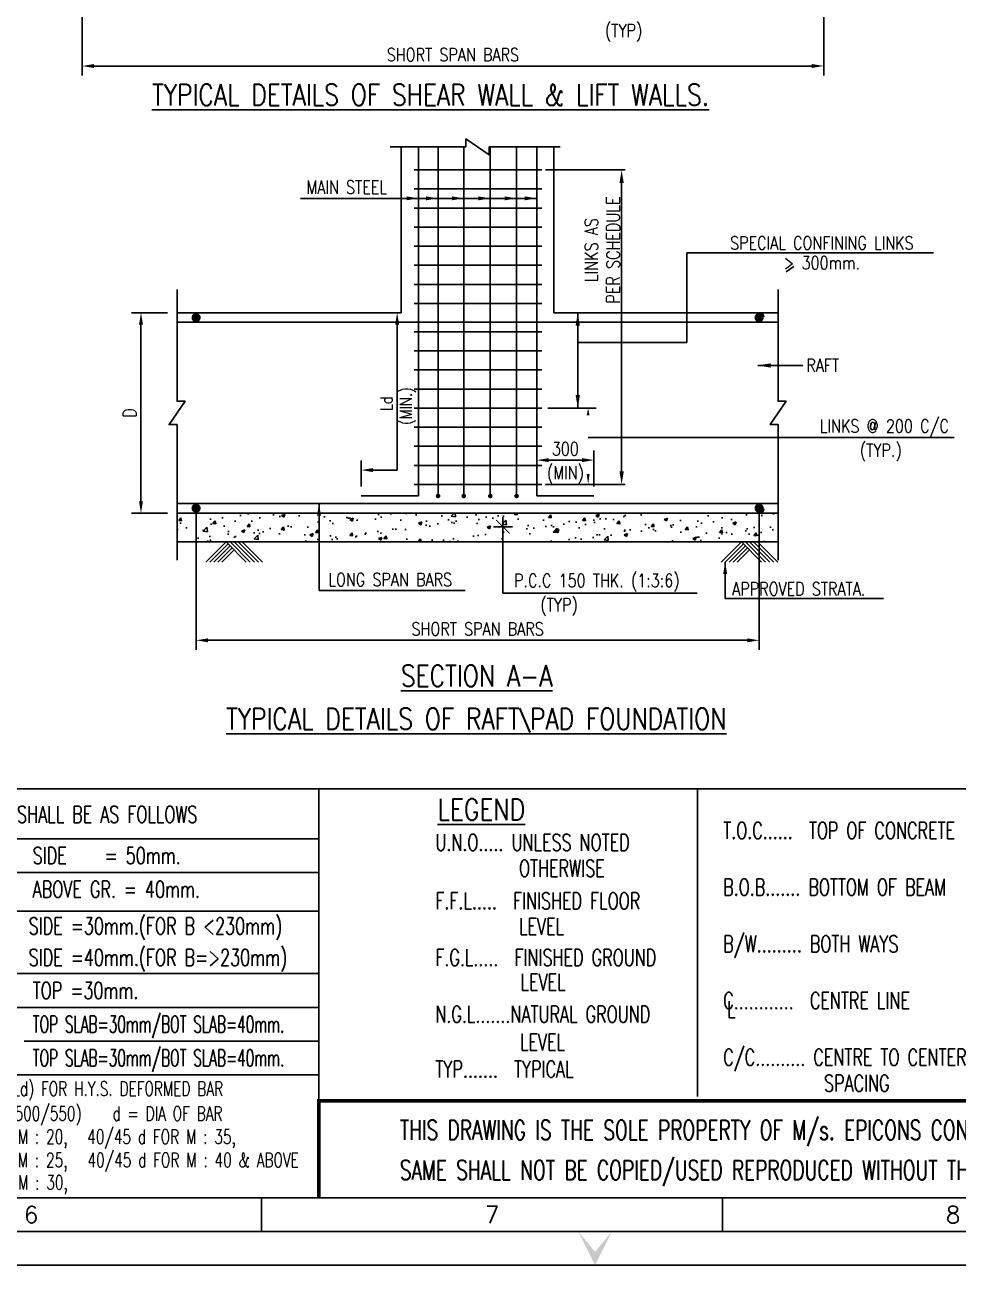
# Model space of a CAD drawing. Extents: x -69352 to 1013721, y -547461 to -186867.
# Drawn here: x 565119 to 584687, y -356295 to -330301 of the extents above; entities that cross this region are included whole.
import ezdxf
from ezdxf.enums import TextEntityAlignment as Align
from ezdxf.lldxf.tags import DXFTag

# ---------------------------------------------------------------- set-up
doc = ezdxf.new("R2010")
doc.units = 0
doc.header["$LTSCALE"] = 500
doc.header["$MEASUREMENT"] = 0
doc.header["$PDMODE"] = 35
doc.header["$PDSIZE"] = -15
doc.layers.get('DEFPOINTS').update_dxf_attribs({"color": 4})
for name, color, linetype in [('CEN', 8, 'CENTER'), ('COL', 1, 'Continuous'), ('DIM', 5, 'Continuous'), ('FRAME', 6, 'Continuous'), ('LINK', 2, 'Continuous'), ('notes', 1, 'Continuous'), ('P.C.C', 8, 'Continuous'), ('PNA', 10, 'Continuous'), ('RING', 4, 'Continuous'), ('S-CONCRET LINE', 4, 'Continuous'), ('S-REINFORCEMENT', 6, 'Continuous'), ('S-TEXT-1 @ 1', 4, 'Continuous'), ('S-TITLE', 6, 'Continuous'), ('TEXT (SHEET)', 4, 'Continuous'), ('TEXT1', 2, 'Continuous'), ('TITLE', 4, 'Continuous'), ('TXT', 4, 'Continuous')]:
    doc.layers.add(name, color=color, linetype=linetype)
doc.layers.add('HEADING-TXT', color=1, linetype='Continuous', lineweight=25)
doc.styles.add('ROMANS', font='simplex.shx', dxfattribs={"width": 0.8, "height": 275})
tags = doc.linetypes.add('CENTER', pattern=[2, 1.25, -0.25, 0.25, -0.25]).pattern_tags.tags
tags[10:11] = [DXFTag(74, 4), DXFTag(75, 0), DXFTag(340, '0'), DXFTag(46, 1.0), DXFTag(50, 0.0), DXFTag(44, 0.0), DXFTag(45, 0.0)]
tags[8:9] = [DXFTag(74, 4), DXFTag(75, 0), DXFTag(340, '0'), DXFTag(46, 1.0), DXFTag(50, 0.0), DXFTag(44, 0.0), DXFTag(45, 0.0)]
tags[6:7] = [DXFTag(74, 4), DXFTag(75, 0), DXFTag(340, '0'), DXFTag(46, 1.0), DXFTag(50, 0.0), DXFTag(44, 0.0), DXFTag(45, 0.0)]
tags[4:5] = [DXFTag(74, 4), DXFTag(75, 0), DXFTag(340, '0'), DXFTag(46, 1.0), DXFTag(50, 0.0), DXFTag(44, 0.0), DXFTag(45, 0.0)]
doc.dimstyles.new('Copy of INT2TIMES', dxfattribs={"dimtxt": 300, "dimasz": 275, "dimexe": 75, "dimexo": 75, "dimgap": 40, "dimtad": 1, "dimdec": 0, "dimlfac": 0.5, "dimrnd": 5, "dimzin": 0, "dimdsep": 46, "dimtxsty": 'ROMANS', "dimcen": -1, "dimclrd": 5, "dimclre": 5, "dimclrt": 4, "dimadec": 0, "dimazin": 0, "dimtfac": 1, "dimtdec": 0, "dimtix": 1, "dimtofl": 0, "dimtmove": 2, "dimatfit": 3, "dimfxl": 0, "dimtolj": 1, "dimtzin": 0, "dimarcsym": 0})
doc.dimstyles.new('dim25', dxfattribs={"dimtxt": 250, "dimasz": 250, "dimexe": 200, "dimexo": 200, "dimgap": 100, "dimtad": 1, "dimdec": 0, "dimlfac": 0.25, "dimzin": 0, "dimdsep": 46, "dimtxsty": 'ROMANS', "dimcen": 0, "dimclrd": 5, "dimclre": 5, "dimclrt": 4, "dimadec": 0, "dimazin": 0, "dimtfac": 1, "dimtdec": 0, "dimtix": 1, "dimtofl": 0, "dimtmove": 2, "dimatfit": 3, "dimfxl": 0, "dimtolj": 1, "dimtzin": 0, "dimlwd": -1, "dimlwe": -1, "dimarcsym": 0})
doc.dimstyles.new('INT$7', dxfattribs={"dimtxt": 9, "dimasz": 8, "dimexe": 8, "dimexo": 3, "dimgap": 2, "dimtad": 1, "dimdec": 0, "dimzin": 0, "dimdsep": 46, "dimtxsty": 'ROMANS', "dimblk": 'DIMTICK', "dimcen": -0.25, "dimclrd": 5, "dimclre": 5, "dimclrt": 4, "dimadec": 0, "dimazin": 0, "dimtfac": 1, "dimtdec": 0, "dimtix": 1, "dimtofl": 0, "dimtmove": 2, "dimatfit": 3, "dimldrblk": 'DIMTICK', "dimfxl": 0, "dimtolj": 1, "dimtzin": 0, "dimarcsym": 0})

# ---------------------------------------------------------------- blocks, each defined once
blk = doc.blocks.new('FOLDER')
at = {"layer": 'PNA'}
for points in [[(-1250.000000000007, 2500.000000000011), (-7.275957614183426e-12, 9.094947017729282e-12), (-7.275957614183426e-12, 1000.000000000013)], [(1249.999999999993, 2500.000000000011), (-7.275957614183426e-12, 1.091393642127514e-11), (-7.275957614183426e-12, 1000.000000000013)]]:
    blk.add_solid(points, dxfattribs=at)
blk = doc.blocks.new('A1')
at = {"color": 1}
blk.add_line((81794.4318832634, 6959.289192335564), (1968.578384675551, 6959.289192335564), dxfattribs=at)
at = {"flags": 128}
blk.add_lwpolyline([(0, 5.820766091346741e-11), (82778.72107559827, 5.820766091346741e-11), (82778.72107559827, 58231.27883652772), (0, 58231.27883652772)], close=True, dxfattribs=at)
at = {"color": 1, "const_width": 56.63299663299664}
blk.add_lwpolyline([(42225.60039054602, 984.7089478287671), (42225.60039054602, 2400.533863653953), (58867.29756377166, 2400.533863653953)], dxfattribs=at)
at = {"layer": 'PNA'}
for p, q in [((41389.36053780053, 984.2891923351854), (41389.36053780053, 492.1445961663267)), ((48123.53909537813, 984.2891923351854), (48123.53909537813, 492.1445961663267))]:
    blk.add_line(p, q, dxfattribs=at)
at = {"layer": 'PNA', "color": 1}
for points in [[(984.2891923375428, 492.1445961663267), (82286.57647943223, 492.1445961663267), (82286.57647943223, 57739.13424035898), (984.2891923375428, 57739.13424035898)], [(1968.578384675551, 984.2891923351854), (81794.4318832634, 984.2891923351854), (81794.4318832634, 57246.98964419012), (1968.578384675551, 57246.98964419012)]]:
    blk.add_lwpolyline(points, close=True, dxfattribs=at)
at = {"layer": 'PNA', "xscale": 0.1968578388914466, "yscale": 0.1968578388914466, "zscale": 0.1968578388914466}
blk.add_blockref('FOLDER', (46261.59203987068, -2.502929419279099e-09), dxfattribs=at)
at = {"layer": 'PNA', "style": 'ROMANS'}
for s, p in [('6', (38023.09150000312, 738.2168942507997)), ('7', (44757.27005758049, 738.2168942507997)), ('8', (51491.44861515611, 738.2168942507997))]:
    blk.add_text(s, height=246.0722980844176, dxfattribs=at).set_placement(p, align=Align.MIDDLE)
at = {"layer": 'TEXT (SHEET)', "color": 4, "style": 'ROMANS', "width": 0.7}
for s, p in [('THIS DRAWING IS THE SOLE PROPERTY OF M/s. EPICONS CONSULTANTS PVT. LTD. AND', (43408.42570057529, 1833.092531937989)), ('SAME SHALL NOT BE COPIED/USED REPRODUCED WITHOUT THEIR WRITTEN PERMISSION.', (43408.42570057529, 1247.187334881892))]:
    blk.add_text(s, height=283.1649831649832, dxfattribs=at).set_placement(p)
blk = doc.blocks.new('*D194')
at = {"layer": 'DEFPOINTS', "color": 0}
for p in [(567554.2608283825, -336334.4261140896), (568311.0939605614, -336334.4261140896), (568311.0939605624, -340534.4261140896)]:
    blk.add_point(p, dxfattribs=at)
at = {"layer": 'DIM', "color": 5}
for p, q in [((568111.0939605614, -336334.4261140896), (567354.2608283825, -336334.4261140896)), ((567554.2608283825, -340284.4261140896), (567554.2608283825, -336584.4261140896)), ((568111.0939605624, -340534.4261140896), (567354.2608283825, -340534.4261140896))]:
    blk.add_line(p, q, dxfattribs=at)
for points in [[(567595.9274950491, -336584.4261140896), (567512.5941617158, -336584.4261140896), (567554.2608283825, -336334.4261140896)], [(567512.5941617158, -340284.4261140896), (567595.9274950491, -340284.4261140896), (567554.2608283825, -340534.4261140896)]]:
    blk.add_solid(points, dxfattribs=at)
at = {"layer": 'DIM', "color": 4, "insert": (567316.7608283825, -338434.4261140896), "char_height": 275, "attachment_point": 5, "rotation": 90, "style": 'ROMANS'}
blk.add_mtext('\\A1;D', dxfattribs=at)
blk = doc.blocks.new('*D195')
at = {"layer": 'DEFPOINTS', "color": 0}
for p in [(575958.9024096399, -333341.09996338), (575958.9024096342, -339934.4261140896), (577630.2285937729, -339934.4261140896)]:
    blk.add_point(p, dxfattribs=at)
at = {"layer": 'DIM', "color": 5, "lineweight": -2, "ltscale": 2}
for p, q in [((576033.9024096399, -333341.09996338), (577705.2285937729, -333341.09996338)), ((577630.2285937729, -333616.09996338), (577630.2285937729, -339659.4261140896)), ((576033.9024096342, -339934.4261140896), (577705.2285937729, -339934.4261140896))]:
    blk.add_line(p, q, dxfattribs=at)
at = {"layer": 'DIM', "color": 5}
for points in [[(577676.0619271062, -333616.09996338), (577584.3952604395, -333616.09996338), (577630.2285937729, -333341.09996338)], [(577584.3952604395, -339659.4261140896), (577676.0619271062, -339659.4261140896), (577630.2285937729, -339934.4261140896)]]:
    blk.add_solid(points, dxfattribs=at)
at = {"layer": 'DIM', "color": 4, "insert": (577223.5619271062, -335019), "char_height": 275, "attachment_point": 5, "rotation": 90, "style": 'ROMANS'}
blk.add_mtext('\\A1;LINKS AS \\PPER SCHEDULE', dxfattribs=at)
blk = doc.blocks.new('*D196')
at = {"layer": 'DEFPOINTS', "color": 0}
for p in [(577051.0939605586, -339423.8431241087), (575851.0939605586, -340175.4261140896), (577051.0939605586, -340175.4261140896)]:
    blk.add_point(p, dxfattribs=at)
at = {"layer": 'DIM', "color": 5}
for p, q in [((575851.0939605586, -339975.4261140896), (575851.0939605586, -339223.8431241087)), ((576101.0939605586, -339423.8431241087), (576801.0939605586, -339423.8431241087)), ((577051.0939605586, -339975.4261140896), (577051.0939605586, -339223.8431241087))]:
    blk.add_line(p, q, dxfattribs=at)
for points in [[(576101.0939605586, -339382.176457442), (576101.0939605586, -339465.5097907754), (575851.0939605586, -339423.8431241087)], [(576801.0939605586, -339465.5097907754), (576801.0939605586, -339382.176457442), (577051.0939605586, -339423.8431241087)]]:
    blk.add_solid(points, dxfattribs=at)
at = {"layer": 'DIM', "color": 4, "char_height": 275, "attachment_point": 5, "style": 'ROMANS'}
for s, insert in [('\\A1;300', (576451.0939605586, -339186.3431241087)), ('(MIN)', (576451.0939605586, -339733.3669336325))]:
    blk.add_mtext(s, dxfattribs=dict(at, insert=insert))
blk = doc.blocks.new('DIMTICK')
for p, q in [((-1, 0), (1, 0)), ((0, 1), (0, -1))]:
    blk.add_line(p, q)
at = {"color": 2, "const_width": 0.1}
blk.add_lwpolyline([(0.7071067811865461, 0.7071067811865461), (-0.7071067811865479, -0.7071067811865461)], dxfattribs=at)
blk = doc.blocks.new('*D197')
at = {"layer": 'DEFPOINTS', "color": 0}
for p in [(568709.2564625029, -340237.863829037), (580512.9314586209, -340237.863829037), (580512.9314586209, -343199.6343394362)]:
    blk.add_point(p, dxfattribs=at)
at = {"layer": 'DIM', "color": 5}
for p, q in [((568709.2564625029, -340437.863829037), (568709.2564625029, -343399.6343394362)), ((580512.9314586209, -340437.863829037), (580512.9314586209, -343399.6343394362)), ((568959.2564625029, -343199.6343394362), (580262.9314586209, -343199.6343394362))]:
    blk.add_line(p, q, dxfattribs=at)
for points in [[(568959.2564625029, -343157.9676727695), (568959.2564625029, -343241.3010061029), (568709.2564625029, -343199.6343394362)], [(580262.9314586209, -343241.3010061029), (580262.9314586209, -343157.9676727695), (580512.9314586209, -343199.6343394362)]]:
    blk.add_solid(points, dxfattribs=at)
at = {"layer": 'DIM', "color": 4, "insert": (574611.0939605619, -342962.1343394362), "char_height": 275, "attachment_point": 5, "style": 'ROMANS'}
blk.add_mtext('\\A1;SHORT SPAN BARS', dxfattribs=at)
blk = doc.blocks.new('*D975')
at = {"layer": 'DEFPOINTS', "color": 0}
for p in [(566319.9785445138, -328203.1725815532), (581866.1535406319, -328203.1725815532), (581866.1535406319, -331164.9430919524)]:
    blk.add_point(p, dxfattribs=at)
at = {"layer": 'DIM', "color": 5}
for p, q in [((566319.9785445138, -328403.1725815532), (566319.9785445138, -331364.9430919524)), ((581866.1535406319, -328403.1725815532), (581866.1535406319, -331364.9430919524)), ((566569.9785445138, -331164.9430919524), (581616.1535406319, -331164.9430919524))]:
    blk.add_line(p, q, dxfattribs=at)
for points in [[(566569.9785445138, -331123.2764252857), (566569.9785445138, -331206.609758619), (566319.9785445138, -331164.9430919524)], [(581616.1535406319, -331206.609758619), (581616.1535406319, -331123.2764252857), (581866.1535406319, -331164.9430919524)]]:
    blk.add_solid(points, dxfattribs=at)
at = {"layer": 'DIM', "color": 4, "insert": (574093.0660425728, -330927.4430919524), "char_height": 275, "attachment_point": 5, "style": 'ROMANS'}
blk.add_mtext('\\A1;SHORT SPAN BARS', dxfattribs=at)

msp = doc.modelspace()

# ---------------------------------------------------------------- hatches: boundary and pattern name
at = {"layer": 'P.C.C', "linetype": 'Continuous'}
h = msp.add_hatch(dxfattribs=at)
h.set_pattern_fill('AR-CONC', color=8, scale=100, style=0)
h.set_pattern_definition([(49.99999999999999, (-116723.4060866156, -429503.8431392129), (717.2601826007532, -62.75213498259502), [75, -825]), (355, (-116723.4060866156, -429503.8431392129), (-138.751333613, 752.1921337000117), [60, -660]), (100.4514, (-116663.6344066154, -429509.072479212), (578.5093817140216, 689.4395420609535), [63.74018999999958, -701.1421119999926]), (46.18419999999999, (-116723.4060866156, -429303.8431392129), (1067.241048625644, -165.5190143290179), [112.4999999999997, -1237.499999999996]), (96.63559999999971, (-116634.4693416156, -429317.6364462118), (934.6627055487033, 974.1178709004416), [95.61028799999947, -1051.71299999999]), (351.1842000000001, (-116723.4060866156, -429303.8431392129), (934.6619451336273, 974.1186009253246), [90, -990]), (21, (-116623.4060866166, -429353.8431392129), (596.9070521184617, -402.6188906653386), [75, -825]), (326, (-116623.4060866166, -429353.8431392129), (243.3153319215817, 725.150045046853), [60, -660]), (71.45140000000002, (-116573.6638536159, -429387.3947452119), (840.2226285814899, 322.5304967099523), [63.74018999999964, -701.142111999994]), (37.50000000000001, (-116723.4060866156, -429503.8431392129), (12.15985531729071, 332.8938538313115), [0, -652, 0, -670, 0, -662.5]), (7.499999999999999, (-116723.4060866156, -429503.8431392129), (263.0695374421486, 394.4117118823602), [0, -382, 0, -637, 0, -252.5]), (327.5, (-116946.4060866156, -429503.8431392129), (533.8224361724093, -22.55487173437976), [0, -250, 0, -780, 0, -1035]), (317.5, (-117046.4060866156, -429503.8431392129), (583.1861693423863, 100.1049823323176), [0, -325, 0, -518, 0, -735])])
h.paths.add_polyline_path([(568311.0939605623, -340534.4261140896), (568311.0939605623, -341134.4261140896), (572565.9811458212, -341134.4261140896), (572565.9811458212, -340534.4261140896)])
h.paths.add_polyline_path([(580911.0939605623, -341134.4261140896), (580911.0939605625, -340534.4261140896), (572565.9811458212, -340534.4261140896), (572565.9811458212, -341134.4261140896)])

# ---------------------------------------------------------------- linework, layer by layer
at = {"layer": 'CEN', "linetype": 'Continuous'}
msp.add_line((576080.8603238739, -338334.4261140896), (577099.860323873, -338334.4261140896), dxfattribs=at)
at = {"layer": 'COL', "linetype": 'Continuous', "const_width": 48}
for points in [[(573758.8696473796, -340175.4261140896, 1), (573806.8696473796, -340175.4261140896, 1)], [(574297.2872545213, -340175.4261140896, 0.9999999999999998), (574345.2872545213, -340175.4261140896, 1)], [(574852.1133080559, -340175.4261140896, 1), (574900.113308055, -340175.4261140896, 1)], [(575404.7251047479, -340175.4261140896, 0.9999999999999998), (575452.7251047479, -340175.4261140896, 1)]]:
    msp.add_lwpolyline(points, format="xyb", close=True, dxfattribs=at)
at = {"layer": 'DIM'}
for p, q in [((584165.9760765309, -335079.9886115341), (578997.2225962399, -335079.9886115341)), ((578997.2225962399, -335079.9886115341), (578997.2225962399, -336957.7929823448)), ((576711.1937387993, -336957.7929823448), (578997.2225962399, -336957.7929823448)), ((576928.8918103839, -338946.9554710475), (584601.2145844932, -338946.9554710475))]:
    msp.add_line(p, q, dxfattribs=at)
at = {"layer": 'DIM', "color": 5}
for p, q in [((572912.2285937729, -336334.4261140896), (572725.2285937729, -336334.4261140896)), ((572925.2285937729, -336584.4261140896), (572925.2285937729, -339632.6389163768)), ((572171.0939605624, -339975.4261140896), (572171.0939605624, -339432.6389163768)), ((572421.0939605624, -339632.6389163768), (572925.2285937729, -339632.6389163768))]:
    msp.add_line(p, q, dxfattribs=at)
at = {"layer": 'DIM', "color": 8}
for points in [[(576345.034934203, -332858.3087525161), (574854.502395495, -332858.3087525161), (574854.502395495, -333024.672944823), (574367.6855256261, -332691.9445602072), (574367.6855256261, -332858.3087525161), (572779.3911942964, -332858.3087525159)], [(568311.0939605624, -335850.6175098593), (568311.0939605624, -338191.0176791552), (568477.4581528694, -338191.0176791552), (568144.7297682535, -338677.8345490241), (568311.0939605624, -338677.8345490241), (568311.0939605624, -341523.2253750172)], [(580911.0939605624, -335850.6175098593), (580911.0939605624, -338191.0176791552), (581077.4581528694, -338191.0176791552), (580744.7297682535, -338677.8345490241), (580911.0939605624, -338677.8345490241), (580911.0939605624, -341523.2253750172)]]:
    msp.add_lwpolyline(points, dxfattribs=at)
at = {"layer": 'DIM', "flags": 128}
msp.add_lwpolyline([(576928.8918103839, -339711.1489188707, 61.212672, 0, 0), (576928.8918103839, -339934.4261140896, 0, 0, 0), (576928.8918103839, -339322.1112018957, 0, 0, 0), (576928.8918103839, -338334.4261140896, 0, 61.212672, 0), (576928.8918103839, -338487.3562435837, 0, 0, 0)], format="xyseb", dxfattribs=at)
at = {"layer": 'DIM', "color": 5}
for points in [[(572883.5619271077, -336584.4261140896), (572966.8952604389, -336584.4261140896), (572925.2285937729, -336334.4261140896)], [(572421.0939605624, -339590.9722497098), (572421.0939605624, -339674.3055830438), (572171.0939605624, -339632.6389163768)]]:
    msp.add_solid(points, dxfattribs=at)
at = {"layer": 'FRAME'}
for centre, start, end in [((580531.0939605614, -336420.9261140896), 0, 90), ((580531.0939605614, -340447.9261140896), 270, 0)]:
    msp.add_arc(centre, 80, start, end, dxfattribs=at)
at = {"layer": 'LINK'}
for p, q in [((573278.3564050903, -333341.099963379), (575958.9024096399, -333341.09996338)), ((573278.3564050902, -333741.099963379), (575958.9024096398, -333741.09996338)), ((573278.3564050901, -334141.099963379), (575958.9024096397, -334141.09996338)), ((573278.35640509, -334541.099963379), (575958.9024096396, -334541.0999633799)), ((573278.3564050898, -334941.099963379), (575958.9024096394, -334941.0999633799)), ((573278.3564050897, -335341.099963379), (575958.9024096393, -335341.0999633799)), ((573278.3564050896, -335741.0999633789), (575958.9024096392, -335741.0999633798)), ((573278.3564050874, -336141.0999633789), (575958.9024096389, -336141.0999633798)), ((573278.3564050893, -336734.4261140896), (575958.9024096389, -336734.4261140905)), ((573278.3564050893, -337134.4261140896), (575958.9024096389, -337134.4261140896)), ((573278.3564050893, -337534.4261140896), (575958.9024096389, -337534.4261140896)), ((573278.3564050893, -337934.4261140896), (575958.9024096389, -337934.4261140896)), ((573278.3564050874, -338334.4261140896), (575958.9024096379, -338334.4261140896)), ((573278.3564050874, -338734.4261140896), (575958.9024096379, -338734.4261140896)), ((573278.3564050874, -339134.4261140896), (575958.9024096379, -339134.4261140896)), ((573278.3564050874, -339534.4261140896), (575958.9024096379, -339534.4261140896)), ((573278.3564050837, -339934.4261140896), (575958.9024096342, -339934.4261140896))]:
    msp.add_line(p, q, dxfattribs=at)
at = {"layer": 'P.C.C', "color": 8, "linetype": 'Continuous'}
for p, q in [((580911.0939605624, -340534.4261140896), (568311.0939605624, -340534.4261140896)), ((580911.0939605624, -341134.4261140896), (568311.0939605624, -341134.4261140896))]:
    msp.add_line(p, q, dxfattribs=at)
at = {"layer": 'RING', "linetype": 'Continuous'}
for p, q in [((568912.5181348352, -341558.6901828007), (569336.7822035467, -341134.4261140896)), ((568997.3709485782, -341558.6901828007), (569379.2086104183, -341176.8525209607)), ((569082.2237623176, -341558.6901828007), (569421.6350172888, -341219.2789278331)), ((569167.0765760625, -341558.6901828007), (569464.0614241604, -341261.7053347028)), ((569761.0462722583, -341558.6901828007), (569336.7822035467, -341134.4261140896)), ((569845.8990860004, -341558.6901828007), (569421.6350172888, -341134.4261140896)), ((569930.7518997425, -341558.6901828007), (569506.4878310319, -341134.4261140896)), ((570015.6047134856, -341558.6901828007), (569591.340644774, -341134.4261140896)), ((570100.4575272277, -341558.6901828007), (569676.1934585162, -341134.4261140896)), ((579716.3757599307, -341558.6901828007), (580140.6398286432, -341134.4261140896)), ((579801.2285736738, -341558.6901828007), (580183.0662355156, -341176.8525209607)), ((579886.0813874159, -341558.6901828007), (580225.4926423862, -341219.2789278331)), ((579970.934201158, -341558.6901828021), (580267.9190492568, -341261.7053347037)), ((580564.9038973547, -341558.6901828021), (580140.6398286422, -341134.4261140896)), ((580649.7567110969, -341558.6901828007), (580225.4926423862, -341134.4261140896)), ((580734.6095248399, -341558.6901828021), (580310.3454561293, -341134.4261140896)), ((580819.462338582, -341558.6901828007), (580395.1982698705, -341134.4261140896)), ((580904.315152326, -341558.6901828007), (580480.0510836135, -341134.4261140896)), ((569251.9293898037, -341558.6901828007), (569506.4878310319, -341304.1317415748)), ((580055.787014901, -341558.6901828021), (580310.3454561293, -341304.1317415748))]:
    msp.add_line(p, q, dxfattribs=at)
at = {"layer": 'S-CONCRET LINE', "color": 130, "linetype": 'Continuous'}
for p, q in [((573011.0939605605, -332858.308752516), (573011.0939605605, -336334.4261140896)), ((576211.0939605614, -332858.3087525161), (576211.0939605605, -336334.4261140896)), ((568311.0939605614, -336334.4261140896), (573011.0939605605, -336334.4261140896)), ((576211.0939605604, -336334.4261140896), (580911.0939605614, -336334.4261140896))]:
    msp.add_line(p, q, dxfattribs=at)
at = {"layer": 'S-REINFORCEMENT'}
for p, q in [((573371.0939605624, -340175.4261140896), (573371.0939605607, -332858.308752516)), ((573782.8696473796, -340139.691247484), (573782.8696473815, -332858.3087525161)), ((574321.2872545213, -340139.691247484), (574321.2872545229, -332858.3087525161)), ((574876.1133080578, -340139.691247484), (574876.1133080584, -332858.3087525161)), ((575428.7251047461, -340139.691247484), (575428.7251047479, -332858.3087525161)), ((575851.0939605586, -340175.4261140896), (575851.09396056, -332858.3087525161)), ((580911.0939605624, -336534.4261140896), (568311.0939605624, -336534.4261140896)), ((573371.0939605624, -340175.4261140896), (572171.0939605624, -340175.4261140896)), ((575851.0939605586, -340175.4261140896), (577051.0939605586, -340175.4261140896)), ((580911.0939605624, -340334.4261140896), (568311.0939605624, -340334.4261140896))]:
    msp.add_line(p, q, dxfattribs=at)
at = {"layer": 'S-REINFORCEMENT', "linetype": 'Continuous', "const_width": 96}
for points in [[(568661.2564625029, -336437.4883991422, -1), (568757.2564625029, -336437.4883991422, -1)], [(580560.9314586209, -336437.4883991422, 1), (580464.93145862, -336437.4883991422, 1)], [(568661.2564625029, -340431.363829037, 1), (568757.2564625029, -340431.363829037, 1)], [(580560.9314586209, -340431.363829037, -1), (580464.93145862, -340431.363829037, -1)]]:
    msp.add_lwpolyline(points, format="xyb", close=True, dxfattribs=at)
at = {"layer": 'TEXT1', "color": 5}
for p, q in [((571283.1560495273, -348064.150170447), (554242.3088232299, -348064.150170447)), ((571283.1560495273, -348878.4725429115), (554242.3088232299, -348878.4725429115)), ((571283.1560495273, -348878.4725429115), (554242.3088232299, -348878.4725429115)), ((571283.1560495273, -350184.6172878413), (554242.3088232299, -350184.6172878413)), ((571283.1560495273, -350891.4396603063), (554242.3088232299, -350891.4396603063)), ((571283.1560495273, -350891.4396603063), (554242.3088232299, -350891.4396603063)), ((571283.1560495273, -351598.2620327712), (565105.9437070973, -351598.2620327712)), ((571283.1560495273, -352305.0844052352), (554242.3088232299, -352305.0844052352))]:
    msp.add_line(p, q, dxfattribs=at)
at = {"layer": 'TITLE', "color": 0}
for p, q in [((579218.4772872471, -352760.3302730117), (579218.4772872434, -346308.9679664478)), ((571283.1560495273, -347357.3277979821), (554242.3088232299, -347357.3277979821))]:
    msp.add_line(p, q, dxfattribs=at)
msp.add_lwpolyline([(571283.1560495273, -346308.9679658452), (554242.3088232299, -346308.9679658452), (554242.3088232299, -354881.5909412561), (571283.1560495273, -354881.5909412561)], close=True, dxfattribs=at)
at = {"layer": 'TXT', "linetype": 'ByBlock'}
msp.add_line((581082.1296813857, -335477.1471558449), (581241.3977892991, -335364.6800444781), dxfattribs=at)

# ---------------------------------------------------------------- block references
at = {"xscale": 1.434849416022188, "yscale": 1.434849416022188, "zscale": 1.434849416022188}
msp.add_blockref('A1', (510695.7779879661, -356294.5), dxfattribs=at)

# ---------------------------------------------------------------- texts
at = {"layer": 'DIM', "color": 4, "style": 'ROMANS', "width": 0.8}
for s, p in [('Ld', (572825.2285937738, -338393.0213521849)), ('(MIN.)', (573229.7444553414, -338684.2727725136))]:
    msp.add_text(s, height=250, rotation=90, dxfattribs=at).set_placement(p)
at = {"layer": 'HEADING-TXT', "color": 6, "style": 'ROMANS', "width": 0.8}
msp.add_text('%%ULEGEND', height=450, dxfattribs=at).set_placement((573769.5836179147, -346968.9756218512))
at = {"layer": 'notes', "color": 4, "style": 'ROMANS', "width": 0.7}
for s, height, p in [('SHALL BE AS FOLLOWS', 350, (564958.147076768, -347022.2014764014)), ('U.N.O..... UNLESS NOTED', 350, (573725.9934484877, -347609.8768841429)), ('T.O.C......  TOP OF CONCRETE', 350, (579760.136042217, -347360.3685866627)), ('OTHERWISE', 350, (575480.1763469803, -348152.804578206)), ('B.O.B....... BOTTOM OF BEAM', 350, (579760.136042217, -348548.5369947748)), ('F.F.L.....  FINISHED FLOOR', 350, (573725.9934484877, -348835.506877996)), ('LEVEL', 350, (575480.5611455285, -349369.2576577398)), ('B/W......... BOTH WAYS', 350, (579760.136042217, -349736.7054028879)), ('F.G.L.....  FINISHED GROUND', 350, (573725.9934484877, -350023.67528611)), ('LEVEL', 350, (575512.3681522899, -350540.6189899817)), ('C............  CENTRE LINE', 350, (579760.136042217, -350924.8738110019)), ('N.G.L.......NATURAL GROUND', 350, (573725.9934484877, -351211.8436942217)), ('L', 350, (579843.7757305896, -351113.921508301)), ('LEVEL', 350, (575501.3564071732, -351794.8649071171)), ('C/C.......... CENTRE TO CENTER', 350, (579760.136042217, -352113.042219114)), ('TYP.......  TYPICAL', 350, (573725.9934484877, -352360.2887827512)), ('SPACING', 350, (581874.0287536338, -352656.6698346008)), ('60/65 d FOR M : 20,', 300, (562901.253000354, -353750.6238796964, -226772.4838657585)), ('40/45 d FOR M : 35,', 300, (566427.482310446, -353753.1534802003, -226772.4838657585)), ('50/55 d FOR M : 25,', 300, (562899.7670490692, -354242.1277554163, -226772.4838657585)), ('40/45 d FOR M : 40 & ABOVE', 300, (566433.4096670672, -354239.221581672, -226772.4838657585)), ('45/50 d FOR M : 30,', 300, (562906.0543510985, -354711.2567640051, -226772.4838657585))]:
    msp.add_text(s, height=height, dxfattribs=at).set_placement(p)
at = {"layer": 'notes', "color": 4, "style": 'ROMANS'}
for s, height, width, p in [('SIDE    = 50mm.', 350, 0.7, (565286.1052784781, -347710.7389842143)), ('ABOVE GR. = 40mm.', 350, 0.7, (565286.1052784781, -348417.5613566802)), ('SIDE =30mm.(FOR B <230mm)', 350, 0.7, (565201.9659792722, -349186.3837291442)), ('SIDE =40mm.(FOR B=>230mm)', 350, 0.7, (565201.9659792722, -349846.2061016096)), ('TOP =30mm.', 350, 0.7, (565286.1052784781, -350538.0284740736)), ('TOP SLAB=30mm/BOT SLAB=40mm.', 350, 0.6, (565286.1052784781, -351244.8508465385)), ('TOP SLAB=30mm/BOT SLAB=40mm.', 350, 0.6, (565286.1052784781, -351951.6732190025)), ('LAP LENGTH (Ld) FOR H.Y.S. DEFORMED BAR', 300, 0.7, (562892.7877529116, -352595.9955914674)), ('(Fe-500/550)   d = DIA OF BAR', 300, 0.7, (564219.2877529116, -353115.9955914674))]:
    msp.add_text(s, height=height, dxfattribs=dict(at, width=width)).set_placement(p, align=Align.MIDDLE_LEFT)
at = {"layer": 'S-TEXT-1 @ 1', "linetype": 'ByBlock', "style": 'ROMANS', "width": 0.8}
for s, p in [('(TYP)', (577280.1829054282, -330560.0555800034)), ('RAFT', (581501.5416974755, -337576.0329881885)), ('LONG SPAN BARS', (571482.4070048338, -342064.6056533137)), ('P.C.C 150 THK. (1:3:6)', (575375.4608234192, -342083.753841922)), ('APPROVED STRATA.', (579948.064860446, -342258.6426009235)), ('(TYP)', (575926.9608234173, -342594.7468274872))]:
    msp.add_text(s, height=275, dxfattribs=at).set_placement(p)
for s, p in [('MAIN STEEL', (571867.3513518665, -333704.8515789002)), ('SPECIAL CONFINING LINKS', (581827.9928106439, -334872.7030450309)), ('> 300mm.', (581827.9928106439, -335287.7246024919)), (' LINKS @ 200 C/C', (583062.9734207764, -338728.6605648121)), ('(TYP.)', (583062.9734207764, -339238.1605648122))]:
    msp.add_text(s, height=275, dxfattribs=at).set_placement(p, align=Align.MIDDLE)
at = {"layer": 'S-TITLE', "style": 'ROMANS', "width": 0.8}
for s, p in [('%%UTYPICAL DETAILS OF SHEAR WALL & LIFT WALLS.', (573624.9330598257, -331767.8376876353)), ('%%USECTION A-A', (574591.7109778147, -343944.1497471524)), ('%%UTYPICAL DETAILS OF RAFT\\PAD FOUNDATION', (574582.7109778147, -344875.5289351192))]:
    msp.add_text(s, height=450, dxfattribs=at).set_placement(p, align=Align.MIDDLE)

# ---------------------------------------------------------------- dimensions: what is measured, and where the dimension line sits
at = {"layer": 'DIM'}
for base, p1, p2, text, picture, middle in [((581866.1535406319, -331164.9430919524), (566319.9785445138, -328203.1725815532), (581866.1535406319, -328203.1725815532), 'SHORT SPAN BARS', '*D975', (574093.0660425728, -330927.4430919524)), ((577051.0939605586, -339423.8431241087), (575851.0939605586, -340175.4261140896), (577051.0939605586, -340175.4261140896), '<>\\X(MIN)', '*D196', (576451.0939605586, -339423.8431241087)), ((580512.9314586209, -343199.6343394362), (568709.2564625029, -340237.863829037), (580512.9314586209, -340237.863829037), 'SHORT SPAN BARS', '*D197', (574611.0939605619, -342962.1343394362))]:
    dim = msp.add_linear_dim(base=base, p1=p1, p2=p2, text=text, dimstyle='dim25', dxfattribs=at)
    dim.commit()
    dim.dimension.update_dxf_attribs({"geometry": picture, "text_midpoint": middle})
at = {"layer": 'DIM', "ltscale": 2}
dim = msp.add_linear_dim(base=(577630.2285937729, -339934.4261140896), p1=(575958.9024096399, -333341.09996338), p2=(575958.9024096342, -339934.4261140896), angle=90, text='LINKS AS \\XPER SCHEDULE', dimstyle='Copy of INT2TIMES', override={"dimtxt": 275, "dimtmove": 1}, dxfattribs=at)
dim.commit()
dim.dimension.update_dxf_attribs({"geometry": '*D195', "text_midpoint": (577630.2285937729, -335019), "dimtype": 160})
at = {"layer": 'DIM'}
dim = msp.add_linear_dim(base=(567554.2608283825, -336334.4261140896), p1=(568311.0939605624, -340534.4261140896), p2=(568311.0939605614, -336334.4261140896), angle=90, text='D', dimstyle='dim25', dxfattribs=at)
dim.commit()
dim.dimension.update_dxf_attribs({"geometry": '*D194', "text_midpoint": (567316.7608283825, -338434.4261140896)})

# ---------------------------------------------------------------- leaders
for points in [[(573371.0939605553, -333938.099963379), (570899.2285937676, -333938.099963379)], [(575428.7251047427, -333938.0999633799), (571079.3597379541, -333938.0999633799)], [(573782.8696473762, -333938.099963379), (571311.0042805877, -333938.099963379)], [(575851.0939605553, -333938.0999633799), (571501.7285937667, -333938.0999633799)], [(574321.2872545179, -333938.099963379), (571849.4218877275, -333938.099963379)], [(574876.1133080525, -333938.0999633799), (572404.247941264, -333938.0999633799)], [(571286.7285937729, -340334.4261140896), (571286.7285937729, -342159.3431241087), (574347.5833375937, -342159.3431241087)], [(579801.2285736738, -341558.6901828007), (579801.2285736738, -342323.8431241087), (583120.6404536254, -342323.8431241087)]]:
    msp.add_leader(points, dimstyle='dim25', dxfattribs=at)
at = {"layer": 'DIM', "ltscale": 2}
for points in [[(576711.1937387993, -338334.4261140896), (576711.1937387993, -336334.4261140896)], [(576711.1937387993, -336334.4261140896), (576711.1937387993, -338334.4261140896)], [(580482.7939985687, -337439.8258243725), (581428.5514798779, -337439.8258243725)]]:
    msp.add_leader(points, dimstyle='Copy of INT2TIMES', override={"dimtxt": 275, "dimtmove": 1}, dxfattribs=at)
at = {"layer": 'TXT'}
msp.add_leader([(575141.2285937738, -340821.8431241087), (575141.2285937738, -342211.3431241096), (579216.1617574351, -342211.3431241096)], dimstyle='INT$7', override={"dimasz": 200, "dimgap": 2, "dimtad": 0}, dxfattribs=at)

doc.saveas('drawing.dxf')
